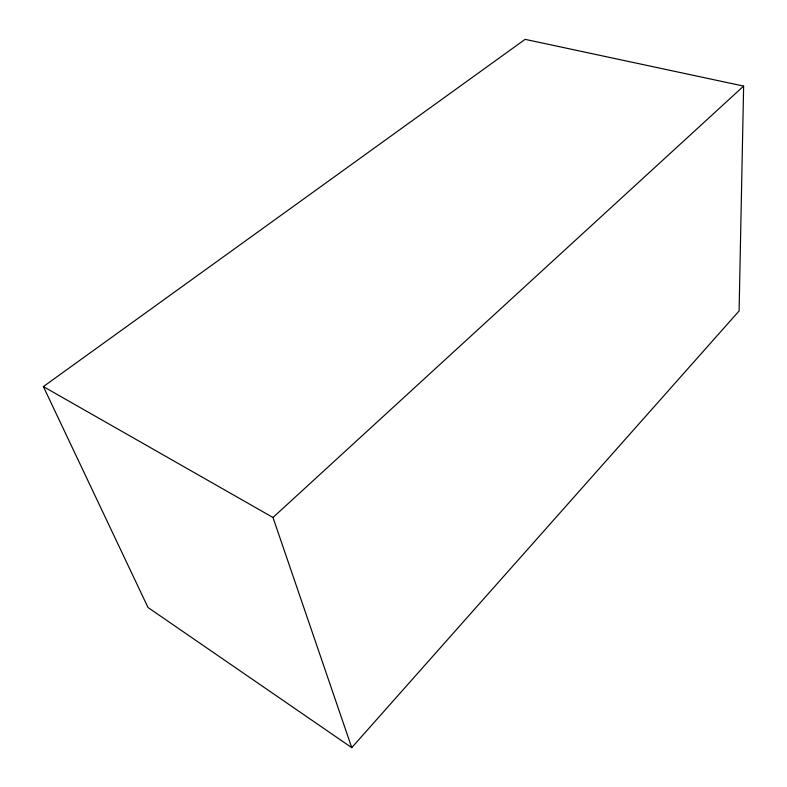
<?xml version="1.0" encoding="UTF-8"?>
<svg xmlns="http://www.w3.org/2000/svg" width="787" height="787" viewBox="0 0 787 787"><rect width="100%" height="100%" fill="white"/><g stroke="black" fill="none" stroke-linecap="round" stroke-linejoin="round"><path stroke-width="1.18" d="M743.626 86.088L739.101 310.954L351.75 747.65L148.005 607.495L43.374 386.594L525.116 39.35L743.626 86.088L272.991 517.492L351.75 747.65M43.374 386.594L272.991 517.492"/></g></svg>
